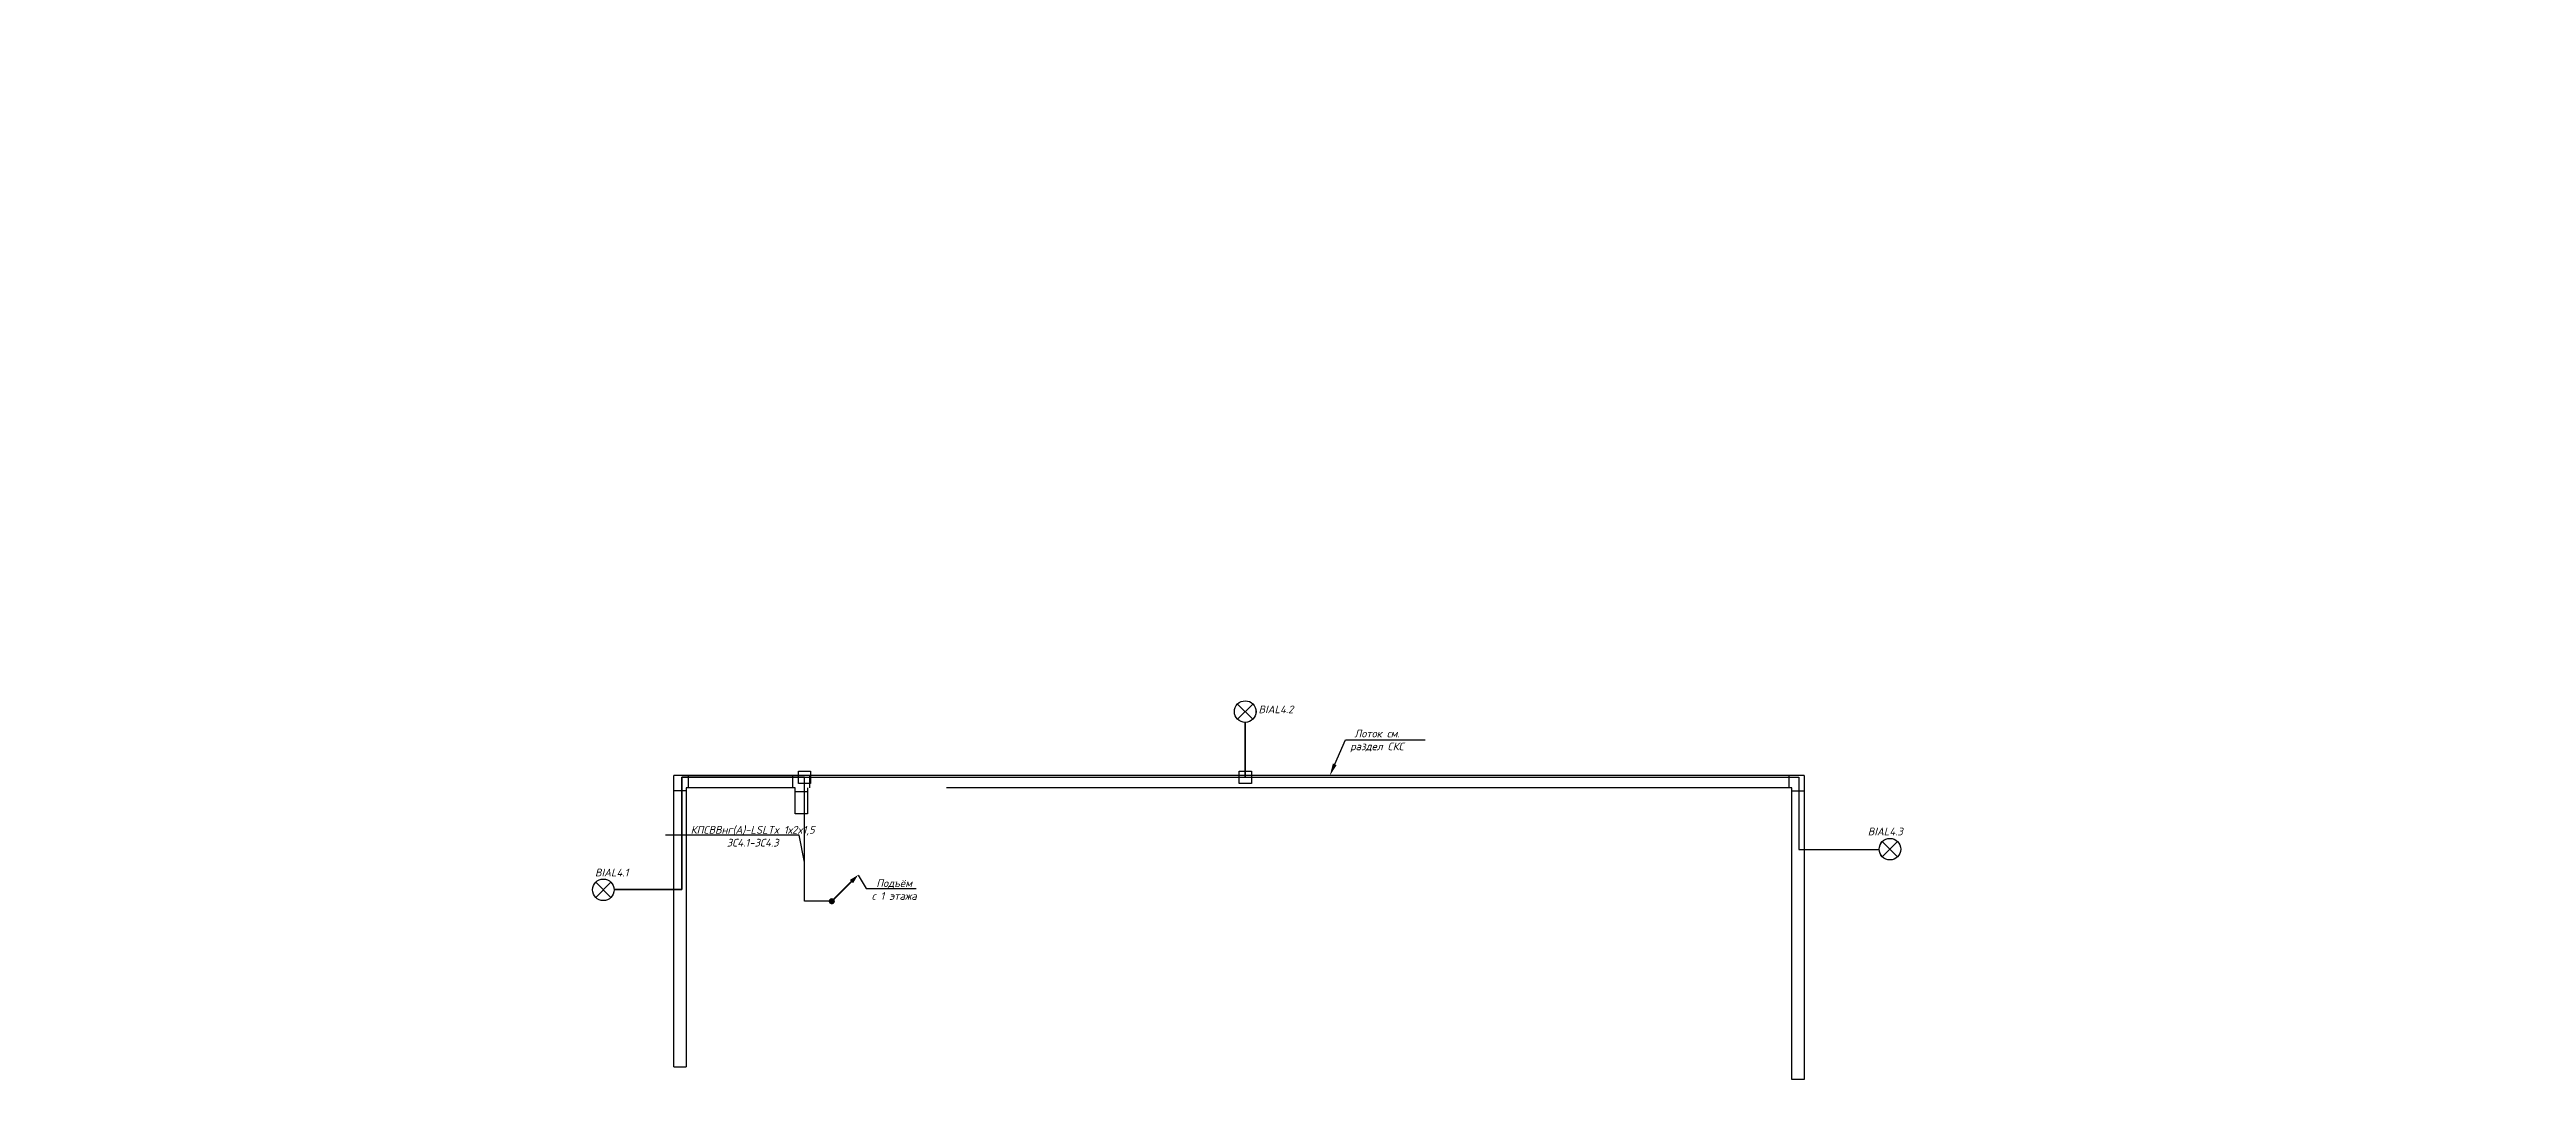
# Model space of a CAD drawing. Extents: x 69141456 to 70100388, y -33501327 to -33101377.
# Drawn here: x 69939783 to 70020085, y -33308153 to -33274769 of the extents above; entities that cross this region are included whole.
import ezdxf
from ezdxf import colors
from ezdxf.entities.mleader import LeaderData, LeaderLine
from ezdxf.math import Vec2, Vec3

# ---------------------------------------------------------------- set-up
doc = ezdxf.new("R2010")
doc.units = 0
doc.header["$LTSCALE"] = 100
for name, color, linetype in [('PDF _СКС', 1, 'Continuous'), ('PDF _СС_ЗВ_Кабель', 1, 'Continuous'), ('PDF _СС_ЗВ_Оборудование', 1, 'Continuous'), ('PDF _Текст', 7, 'Continuous'), ('СС. Текст', 7, 'Continuous')]:
    doc.layers.add(name, color=color, linetype=linetype)
doc.layers.add('СС_СКК_Лоток', color=170, linetype='Continuous', lineweight=25)
doc.layers.add('СС_ЭЧС_Кабель', color=180, linetype='Continuous', lineweight=30)
doc.styles.add('ISOCPEUR', font='isocpeui.ttf', dxfattribs={"height": 250})

# ---------------------------------------------------------------- blocks, each defined once
blk = doc.blocks.new('Лоток 4 этаж')
at = {"layer": 'СС_СКК_Лоток'}
for p, q in [((738958, -120752), (738958, -111307)), ((775607, -111307), (738958, -111307)), ((739439, -111707), (739439, -111307)), ((742814, -111707), (742814, -111307)), ((743373, -111707), (743373, -111307)), ((775123, -111707), (775123, -111307)), ((775607, -111307), (775607, -121156)), ((739358, -111803), (738958, -111803)), ((742896, -111707), (739358, -111707)), ((739358, -111707), (739358, -120752)), ((742896, -112550), (742896, -111707)), ((742896, -111817), (743296, -111817)), ((743296, -111707), (743296, -112550)), ((775207, -111707), (747804, -111707)), ((775207, -121156), (775207, -111707)), ((775207, -111802), (775607, -111802)), ((743296, -112550), (742896, -112550)), ((738958, -120752), (739358, -120752)), ((775607, -121156), (775207, -121156))]:
    blk.add_line(p, q, dxfattribs=at)
blk = doc.blocks.new('*U65')
blk.add_hatch(color=256).paths.add_polyline_path([(-0.71, -0.71, 1), (0.71, 0.71, 1)])
blk.add_lwpolyline([(8.5, 8.5, 0, 1.5, 0), (6.38, 6.38, 2, 2, 0)], format="xyseb")
at = {"const_width": 0.5}
blk.add_lwpolyline([(0.5, 0.5), (6.38, 6.38)], dxfattribs=at)
blk = doc.blocks.new('_None')

msp = doc.modelspace()

# ---------------------------------------------------------------- linework, layer by layer
at = {"layer": 'PDF _СКС', "lineweight": 30}
for points in [[(69978299.6, -33295983.3), (69978792.8, -33296476.5)], [(69978299.6, -33296476.5), (69978792.8, -33295983.3)], [(69999201.6, -33300443.5), (69999694.8, -33300936.7)], [(69999201.6, -33300936.7), (69999694.8, -33300443.5)], [(69957490.2, -33301760.7), (69957983.3, -33302253.9)], [(69957490.2, -33302253.9), (69957983.3, -33301760.7)]]:
    msp.add_lwpolyline(points, dxfattribs=at)
for centre in [(69978547.3, -33296228.8), (69999449.3, -33300689), (69957737.8, -33302006.2)]:
    msp.add_circle(centre, 349.7, dxfattribs=at)
at = {"layer": 'PDF _СС_ЗВ_Кабель', "lineweight": 30}
for points in [[(69964059, -33298160), (69964458.6, -33298160), (69964458.6, -33298557.5), (69964059, -33298557.5)], [(69978346.3, -33298160), (69978745.9, -33298160), (69978745.9, -33298557.5), (69978346.3, -33298557.5)]]:
    msp.add_lwpolyline(points, close=True, dxfattribs=at)
at = {"layer": 'PDF _СС_ЗВ_Оборудование', "lineweight": 30}
for centre in [(69978546.9, -33296228.8), (69999448.8, -33300689), (69957737.4, -33302006.2)]:
    msp.add_circle(centre, 349.3, dxfattribs=at)
at = {"layer": 'СС_ЭЧС_Кабель', "color": 1}
msp.add_lwpolyline([(69965156.3, -33302374.6), (69964258.8, -33302374.6), (69964258.8, -33298357.7), (69960285.7, -33298357.7), (69960285.7, -33302000.8), (69958089.7, -33302000.8), (69960285.7, -33302000.8), (69960285.7, -33298357.7), (69978546.1, -33298357.7), (69978545.4, -33296578.5), (69978546.1, -33298357.7), (69996496.2, -33298357.7), (69996496.2, -33300694.6), (69999107.1, -33300694.6)], dxfattribs=at)

# ---------------------------------------------------------------- block references
msp.add_blockref('Лоток 4 этаж', (69221061.4, -33186997))
at = {"layer": 'СС_ЭЧС_Кабель', "color": 7, "xscale": 100, "yscale": 100, "zscale": 100}
msp.add_blockref('*U65', (69965143.8, -33302376.6), dxfattribs=at)

# ---------------------------------------------------------------- texts
at = {"layer": 'PDF _Текст', "char_height": 249.573, "attachment_point": 7, "style": 'ISOCPEUR'}
for s, insert in [('{\\fISOCPEUR|b0|i1|c204|p34;BIAL4.2}', (69978978, -33296282.5)), ('{\\fISOCPEUR|b0|i1|c204|p34;BIAL4.3}', (69998731.4, -33300240.9)), ('{\\fISOCPEUR|b0|i1|c204|p34;BIAL4.1}', (69957466.4, -33301573))]:
    msp.add_mtext(s, dxfattribs=dict(at, insert=insert))

# ---------------------------------------------------------------- leaders
at = {"layer": 'СС. Текст', "lineweight": 0}
ml = msp.add_multileader_mtext('Standard', dxfattribs=at)
ml.set_content('{\\C256;КПСВВнг(А)-LSLTx 1х2x1,5}\\PЗС3.1', color=7, style='ISOCPEUR')
ml.set_leader_properties(color=256)
ml.build(insert=Vec2(0, 0))
ml.multileader.update_dxf_attribs({"text_left_attachment_type": 6, "text_right_attachment_type": 6, "dogleg_length": 0.1, "arrow_head_size": 0, "scale": 100})
ctx = ml.context
ctx.base_point, ctx.scale, ctx.char_height, ctx.arrow_head_size, ctx.landing_gap_size, ctx.plane_origin = Vec3(69820304.5, -33275095.1), 100, 250, 0, 0, Vec3(69819650.5, -33275727.1)
ctx.left_attachment, ctx.right_attachment, ctx.text_align_type = 6, 6, 1
notes = []
notes.append((ctx, [(1, (1, 1, 0), (69823307.3, -33275095.1), (-1, 0), 10, [(0, [(69823044.4, -33278528.6)], 0, [])])]))
ctx.mtext.insert, ctx.mtext.width, ctx.mtext.defined_height, ctx.mtext.alignment, ctx.mtext.flow_direction = Vec3(69821800.9, -33274795.1), 2756.185, 416.7, 2, 5
ml = msp.add_multileader_mtext('Standard', dxfattribs=at)
ml.set_content('{\\C256;КПСВВнг(А)-LSLTx 1х2x1,5}\\PЗС3.2-ЗС3.3', color=7, style='ISOCPEUR')
ml.set_leader_properties(color=256)
ml.build(insert=Vec2(0, 0))
ml.multileader.update_dxf_attribs({"text_left_attachment_type": 6, "text_right_attachment_type": 6, "dogleg_length": 0.1, "arrow_head_size": 0, "scale": 100})
ctx = ml.context
ctx.base_point, ctx.scale, ctx.char_height, ctx.arrow_head_size, ctx.landing_gap_size, ctx.plane_origin = Vec3(69821839.7, -33297229.3), 100, 250, 0, 0, Vec3(69824266.9, -33300975.8)
ctx.left_attachment, ctx.right_attachment, ctx.text_align_type = 6, 6, 1
notes.append((ctx, [(1, (1, 1, 0), (69824842.5, -33297229.3), (-1, 0), 10, [(0, [(69827328.3, -33299851.7)], 0, [])])]))
ctx.mtext.insert, ctx.mtext.width, ctx.mtext.defined_height, ctx.mtext.alignment, ctx.mtext.flow_direction = Vec3(69823336.1, -33296929.3), 2756.185, 416.7, 2, 5
ml = msp.add_multileader_mtext('Standard', dxfattribs=at)
ml.set_content('{\\C256;КПСВВнг(А)-LSLTx 1х2x1,5}\\PЗС4.1-ЗС4.3', color=7, style='ISOCPEUR')
ml.set_leader_properties(color=256)
ml.build(insert=Vec2(0, 0))
ml.multileader.update_dxf_attribs({"text_left_attachment_type": 6, "text_right_attachment_type": 6, "dogleg_length": 0.1, "arrow_head_size": 0, "scale": 100})
ctx = ml.context
ctx.base_point, ctx.scale, ctx.char_height, ctx.arrow_head_size, ctx.landing_gap_size, ctx.plane_origin = Vec3(69961082.2, -33300237.4), 100, 250, 0, 0, Vec3(69961085.1, -33300655.9)
ctx.left_attachment, ctx.right_attachment, ctx.text_align_type = 6, 6, 1
notes.append((ctx, [(1, (1, 1, 0), (69964085, -33300237.4), (-1, 0), 10, [(0, [(69964258.8, -33301114)], 0, [])])]))
ctx.mtext.insert, ctx.mtext.width, ctx.mtext.defined_height, ctx.mtext.alignment, ctx.mtext.flow_direction = Vec3(69962578.6, -33299937.4), 2756.185, 416.7, 2, 5
at = {"layer": 'СС_СКК_Лоток', "color": 7}
ml = msp.add_multileader_mtext('Standard', dxfattribs=at)
ml.set_content('Лоток см. раздел СКС', color=7, style='ISOCPEUR')
ml.set_leader_properties()
ml.build(insert=Vec2(0, 0))
ml.multileader.update_dxf_attribs({"text_left_attachment_type": 6, "text_right_attachment_type": 6, "dogleg_length": 100, "arrow_head_size": 400})
ctx = ml.context
ctx.base_point, ctx.char_height, ctx.arrow_head_size, ctx.landing_gap_size, ctx.plane_origin = Vec3(69981893, -33297140.3), 250, 400, 0, Vec3(69987830.8, -33298331)
ctx.left_attachment, ctx.right_attachment, ctx.text_align_type = 6, 6, 1
notes.append((ctx, [(1, (1, 1, 0), (69981793, -33297140.3), (1, 0), 100, [(0, [(69981292, -33298304.4)], 0, [])])]))
ctx.mtext.insert, ctx.mtext.width, ctx.mtext.alignment, ctx.mtext.flow_direction = Vec3(69982819.4, -33296815.3), 2467.274, 2, 5
at = {"layer": 'СС_ЭЧС_Кабель', "color": 7, "lineweight": 0}
ml = msp.add_multileader_mtext('Standard', dxfattribs=at)
ml.set_content('Подъём \\Pс 1 этажа', color=7, style='ISOCPEUR')
ml.set_leader_properties()
ml.set_arrow_properties(name='NONE')
ml.build(insert=Vec2(0, 0))
ml.multileader.update_dxf_attribs({"text_left_attachment_type": 6, "text_right_attachment_type": 6, "dogleg_length": 100, "arrow_head_size": 400})
ctx = ml.context
ctx.base_point, ctx.char_height, ctx.arrow_head_size, ctx.landing_gap_size, ctx.plane_origin = Vec3(69966360.8, -33301964.2), 250, 400, 0, Vec3(69974008.4, -33303520.9)
ctx.left_attachment, ctx.right_attachment, ctx.text_align_type = 6, 6, 1
notes.append((ctx, [(1, (1, 1, 0), (69966260.8, -33301964.2), (1, 0), 100, [(0, [(69965993.8, -33301526.6)], 0, [])])]))
ctx.mtext.insert, ctx.mtext.width, ctx.mtext.alignment, ctx.mtext.flow_direction = Vec3(69967166.6, -33301664.2), 1991.197, 2, 5
for ctx, leaders in notes:
    for number, flags, end, landing, length, lines in leaders:
        leader = LeaderData()
        leader.index, (leader.has_last_leader_line, leader.has_dogleg_vector, leader.attachment_direction) = number, flags
        leader.last_leader_point, leader.dogleg_vector, leader.dogleg_length = Vec3(end), Vec3(landing), length
        for number, points, colour, breaks in lines:
            line = LeaderLine()
            line.index, line.vertices, line.color, line.breaks = number, Vec3.list(points), colors.encode_raw_color(colour), breaks
            leader.lines.append(line)
        ctx.leaders.append(leader)

doc.saveas('drawing.dxf')
